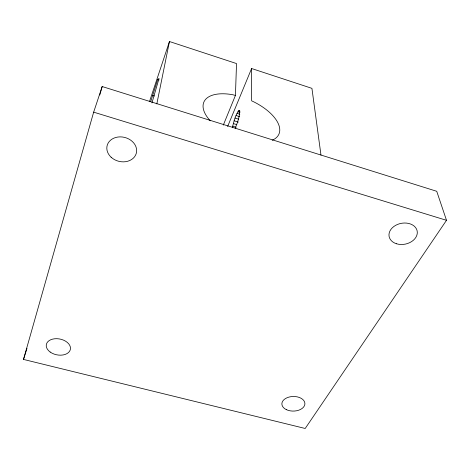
<?xml version="1.0" encoding="UTF-8"?>
<svg xmlns="http://www.w3.org/2000/svg" width="470" height="470" viewBox="0 0 470 470"><rect width="100%" height="100%" fill="white"/><g stroke="black" fill="none" stroke-linecap="round" stroke-linejoin="round"><path stroke-width="0.7" d="M223.303 125.102L235.435 95.428L236.522 63.562L169.459 41.519L149.56 101.408M232.468 127.352C233.772 121.618 235.247 115.614 238.678 110.75L239.254 110.479L239.606 110.944C239.724 116.977 237.409 122.829 235.17 128.345M156.821 103.911L169.459 41.519M150.67 101.696L157.726 79.506L159.048 78.431L151.939 102.918M23.5 359.421L93.659 112.154L102.178 86.539L436.736 191.29L446.5 220.312L305.2 428.481L23.5 359.421L26.996 348.346M99.769 94.993L102.178 86.539M227.645 126.483L251.603 68.52L311.927 88.348L320.981 155.106M235.435 95.428L232.626 94.717A40.808 19.916 23 0 0 210.296 120.802M93.659 112.154L446.5 220.312M232.685 126.195L236.163 127.288M234.131 120.784L238.296 122.1M152.445 95.363L154.495 96.009M233.326 123.563L236.798 124.656M237.908 111.731L240.006 112.4M237.009 113.358L239.8 114.239M236.034 115.508L239.512 116.607M235.053 118.04L238.531 119.139M157.726 79.506L159.113 79.947M238.678 110.75L240.064 111.19M251.603 68.52L251.65 100.827A40.808 19.916 23 0 1 272.201 140.254M286.318 409.629A11.521 7.308 -1 0 0 304.795 404.67A11.521 7.308 -1 0 0 289.038 397.062A11.521 7.308 -1 0 0 286.318 409.629M396.539 243.777A14.294 10.587 -11.1 0 0 417.301 232.115A14.294 10.587 -11.1 0 0 395.581 225.377A14.294 10.587 -11.1 0 0 396.539 243.777M111.132 157.238A15.087 12.302 14.5 0 0 136.136 153.825A15.087 12.302 14.5 0 0 117.929 137.029A15.087 12.302 14.5 0 0 111.132 157.238M50.196 352.054A12.267 8.055 11.2 0 0 70.218 349.968A12.267 8.055 11.2 0 0 54.661 338.77A12.267 8.055 11.2 0 0 50.196 352.054"/></g></svg>
